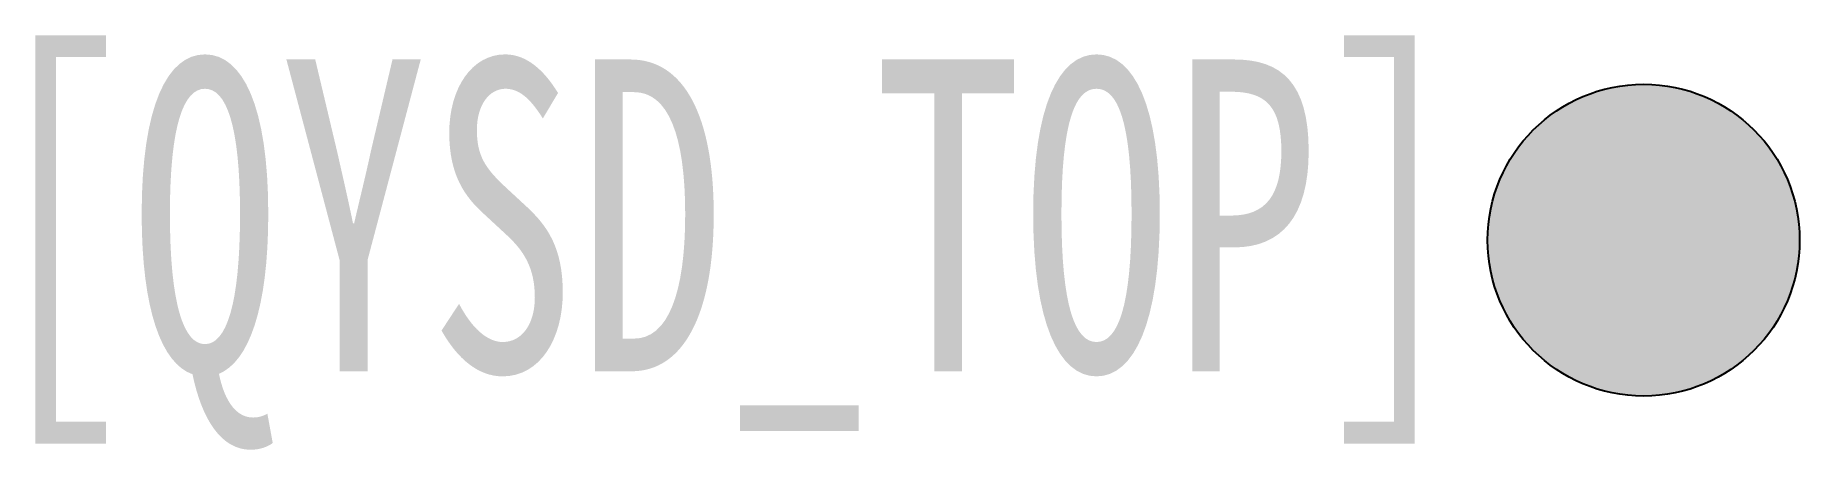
# Model space of a CAD drawing. Extents: x -10.3 to 1, y -1.3 to 1.3.
import ezdxf
from ezdxf.enums import TextEntityAlignment as Align

# ---------------------------------------------------------------- set-up
doc = ezdxf.new("R2010")
doc.units = 0
doc.header["$MEASUREMENT"] = 0
doc.layers.get('0').update_dxf_attribs({"linetype": 'CONTINUOUS'})
doc.layers.add('GICAD_POUMIAN', color=7, linetype='CONTINUOUS')
doc.layers.add('GICAD_QUYANG', color=7, linetype='CONTINUOUS')
doc.styles.add('LZ_FONTS_FS', font='simfang0.ttf', dxfattribs={"width": 0.7})

msp = doc.modelspace()

# ---------------------------------------------------------------- hatches: boundary and pattern name
at = {"layer": 'GICAD_POUMIAN'}
h = msp.add_hatch(color=7, dxfattribs=at)
edge = h.paths.add_edge_path()
edge.add_arc((0, 0), 1, 0, 360)

# ---------------------------------------------------------------- linework, layer by layer
at = {"layer": 'GICAD_QUYANG', "color": 7}
msp.add_circle((0, 0), 1, dxfattribs=at)

# ---------------------------------------------------------------- texts
at = {"style": 'LZ_FONTS_FS', "width": 0.7}
msp.add_text('[QYSD_TOP]', height=2, dxfattribs=at).set_placement((-1.126, -0.841), align=Align.RIGHT)

doc.saveas('drawing.dxf')
